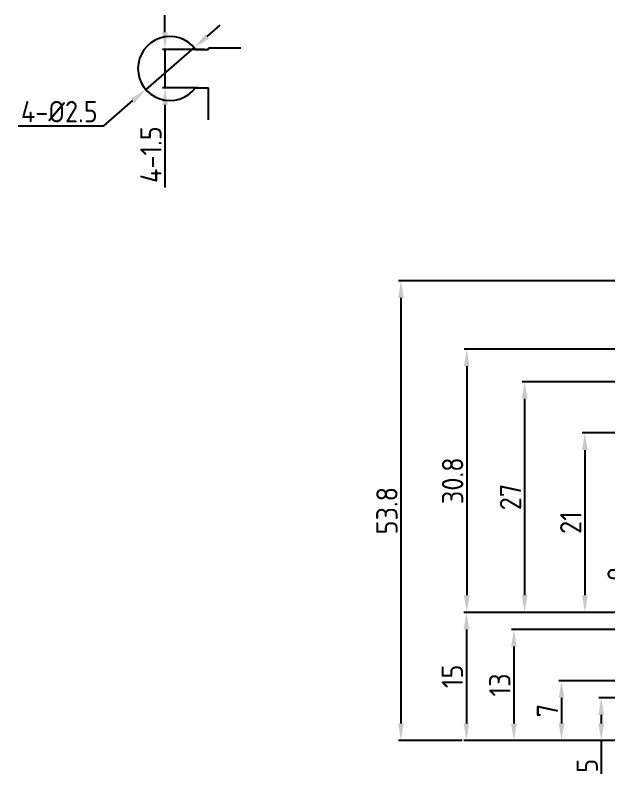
# Model space of a CAD drawing. Header units: millimetres. Extents: x 46 to 254, y 113 to 230.
# Drawn here: x 46.2 to 115.8, y 140.2 to 229 of the extents above; entities that cross this region are included whole.
import ezdxf

# ---------------------------------------------------------------- set-up
doc = ezdxf.new("R2010")
doc.units = ezdxf.units.MM
doc.header["$LTSCALE"] = 0.1
doc.layers.get('0').update_dxf_attribs({"lineweight": 25})
doc.layers.add('图层1', color=7, linetype='Continuous', lineweight=20)
doc.styles.get("Standard").update_dxf_attribs({"font": 'isocp2.shx'})
doc.dimstyles.new('比例1-1', dxfattribs={"dimtxt": 2.5, "dimasz": 2, "dimexe": 0.3, "dimexo": 0.5, "dimgap": 0.4, "dimtad": 1, "dimdec": 3, "dimdsep": 46, "dimtxsty": 'Standard', "dimcen": 0, "dimclrd": 5, "dimclre": 5, "dimadec": 3, "dimazin": 2, "dimtfac": 1, "dimtdec": 3, "dimtmove": 0, "dimatfit": 3, "dimfxl": 0, "dimarcsym": 0})
doc.dimstyles.new('比例1-1$3', dxfattribs={"dimtxt": 2.5, "dimasz": 2, "dimexe": 0.3, "dimexo": 0.5, "dimgap": 0.4, "dimtad": 1, "dimtih": 1, "dimtoh": 1, "dimdec": 3, "dimdsep": 46, "dimtxsty": 'Standard', "dimcen": 0, "dimclrd": 5, "dimclre": 5, "dimadec": 3, "dimazin": 2, "dimtfac": 1, "dimtdec": 3, "dimtmove": 0, "dimatfit": 3, "dimfxl": 0, "dimarcsym": 0})

# ---------------------------------------------------------------- blocks, each defined once
blk = doc.blocks.new('*D14')
at = {"layer": 'Defpoints', "color": 0}
for p in [(133.364, 149.134), (114.91, 144.134), (119.623, 144.134)]:
    blk.add_point(p, dxfattribs=at)
at = {"layer": '图层1', "color": 5, "lineweight": -2}
for p, q in [((132.864, 149.134), (114.61, 149.134)), ((114.91, 147.134), (114.91, 146.134)), ((119.123, 144.134), (114.61, 144.134)), ((114.91, 144.134), (114.91, 140.231))]:
    blk.add_line(p, q, dxfattribs=at)
at = {"layer": '图层1', "color": 5}
for points in [[(114.577, 147.134), (115.244, 147.134), (114.91, 149.134)], [(114.577, 146.134), (115.244, 146.134), (114.91, 144.134)]]:
    blk.add_solid(points, dxfattribs=at)
at = {"layer": '图层1', "color": 0, "insert": (113.26, 141.183), "char_height": 2.5, "attachment_point": 5, "rotation": 90}
blk.add_mtext('5', dxfattribs=at)
blk = doc.blocks.new('*D17')
at = {"layer": 'Defpoints', "color": 0}
for p in [(127.314, 151.134), (110.255, 144.134), (114.91, 144.134)]:
    blk.add_point(p, dxfattribs=at)
at = {"layer": '图层1', "color": 5, "lineweight": -2}
for p, q in [((126.814, 151.134), (109.955, 151.134)), ((110.255, 149.134), (110.255, 146.134)), ((114.41, 144.134), (109.955, 144.134))]:
    blk.add_line(p, q, dxfattribs=at)
at = {"layer": '图层1', "color": 5}
for points in [[(109.922, 149.134), (110.589, 149.134), (110.255, 151.134)], [(109.922, 146.134), (110.589, 146.134), (110.255, 144.134)]]:
    blk.add_solid(points, dxfattribs=at)
at = {"layer": '图层1', "color": 0, "insert": (108.605, 147.634), "char_height": 2.5, "attachment_point": 5, "rotation": 90}
blk.add_mtext('7', dxfattribs=at)
blk = doc.blocks.new('*D19')
at = {"layer": 'Defpoints', "color": 0}
for p in [(127.314, 157.134), (104.678, 144.134), (110.255, 144.134)]:
    blk.add_point(p, dxfattribs=at)
at = {"layer": '图层1', "color": 5, "lineweight": -2}
for p, q in [((126.814, 157.134), (104.378, 157.134)), ((104.678, 155.134), (104.678, 146.134)), ((109.755, 144.134), (104.378, 144.134))]:
    blk.add_line(p, q, dxfattribs=at)
at = {"layer": '图层1', "color": 5}
for points in [[(104.345, 155.134), (105.012, 155.134), (104.678, 157.134)], [(104.345, 146.134), (105.012, 146.134), (104.678, 144.134)]]:
    blk.add_solid(points, dxfattribs=at)
at = {"layer": '图层1', "color": 0, "insert": (103.028, 150.634), "char_height": 2.5, "attachment_point": 5, "rotation": 90}
blk.add_mtext('13', dxfattribs=at)
blk = doc.blocks.new('*D20')
at = {"layer": 'Defpoints', "color": 0}
for p in [(129.364, 159.134), (99.113, 144.134), (138.145, 144.134)]:
    blk.add_point(p, dxfattribs=at)
at = {"layer": '图层1', "color": 5, "lineweight": -2}
for p, q in [((128.864, 159.134), (98.813, 159.134)), ((99.113, 157.134), (99.113, 146.134)), ((137.645, 144.134), (98.813, 144.134))]:
    blk.add_line(p, q, dxfattribs=at)
at = {"layer": '图层1', "color": 5}
for points in [[(98.78, 157.134), (99.447, 157.134), (99.113, 159.134)], [(98.78, 146.134), (99.447, 146.134), (99.113, 144.134)]]:
    blk.add_solid(points, dxfattribs=at)
at = {"layer": '图层1', "color": 0, "insert": (97.463, 151.634), "char_height": 2.5, "attachment_point": 5, "rotation": 90}
blk.add_mtext('15', dxfattribs=at)
blk = doc.blocks.new('*D21')
at = {"layer": 'Defpoints', "color": 0}
for p in [(137.664, 197.934), (91.448, 144.134), (99.113, 144.134)]:
    blk.add_point(p, dxfattribs=at)
at = {"layer": '图层1', "color": 5, "lineweight": -2}
for p, q in [((137.164, 197.934), (91.148, 197.934)), ((91.448, 195.934), (91.448, 146.134)), ((98.613, 144.134), (91.148, 144.134))]:
    blk.add_line(p, q, dxfattribs=at)
at = {"layer": '图层1', "color": 5}
for points in [[(91.115, 195.934), (91.782, 195.934), (91.448, 197.934)], [(91.115, 146.134), (91.782, 146.134), (91.448, 144.134)]]:
    blk.add_solid(points, dxfattribs=at)
at = {"layer": '图层1', "color": 0, "insert": (89.798, 171.034), "char_height": 2.5, "attachment_point": 5, "rotation": 90}
blk.add_mtext('53.8', dxfattribs=at)
blk = doc.blocks.new('*D34')
at = {"layer": 'Defpoints', "color": 0}
for p in [(135.554, 189.934), (99.113, 159.134), (99.147, 159.134)]:
    blk.add_point(p, dxfattribs=at)
at = {"layer": '图层1', "color": 5, "lineweight": -2}
for p, q in [((135.054, 189.934), (98.847, 189.934)), ((99.147, 187.934), (99.147, 161.134)), ((99.613, 159.134), (99.447, 159.134))]:
    blk.add_line(p, q, dxfattribs=at)
at = {"layer": '图层1', "color": 5}
for points in [[(98.813, 187.934), (99.48, 187.934), (99.147, 189.934)], [(98.813, 161.134), (99.48, 161.134), (99.147, 159.134)]]:
    blk.add_solid(points, dxfattribs=at)
at = {"layer": '图层1', "color": 0, "insert": (97.497, 174.534), "char_height": 2.5, "attachment_point": 5, "rotation": 90}
blk.add_mtext('30.8', dxfattribs=at)
blk = doc.blocks.new('*D35')
at = {"layer": 'Defpoints', "color": 0}
for p in [(131.164, 186.134), (105.93, 159.134), (112.159, 159.134)]:
    blk.add_point(p, dxfattribs=at)
at = {"layer": '图层1', "color": 5, "lineweight": -2}
for p, q in [((130.664, 186.134), (105.63, 186.134)), ((105.93, 184.134), (105.93, 161.134)), ((111.659, 159.134), (105.63, 159.134))]:
    blk.add_line(p, q, dxfattribs=at)
at = {"layer": '图层1', "color": 5}
for points in [[(105.596, 184.134), (106.263, 184.134), (105.93, 186.134)], [(105.596, 161.134), (106.263, 161.134), (105.93, 159.134)]]:
    blk.add_solid(points, dxfattribs=at)
at = {"layer": '图层1', "color": 0, "insert": (104.279, 172.634), "char_height": 2.5, "attachment_point": 5, "rotation": 90}
blk.add_mtext('27', dxfattribs=at)
blk = doc.blocks.new('*D36')
at = {"layer": 'Defpoints', "color": 0}
for p in [(128.864, 180.134), (112.99, 159.134), (115.204, 159.134)]:
    blk.add_point(p, dxfattribs=at)
at = {"layer": '图层1', "color": 5, "lineweight": -2}
for p, q in [((128.364, 180.134), (112.69, 180.134)), ((112.99, 178.134), (112.99, 161.134)), ((114.704, 159.134), (112.69, 159.134))]:
    blk.add_line(p, q, dxfattribs=at)
at = {"layer": '图层1', "color": 5}
for points in [[(112.656, 178.134), (113.323, 178.134), (112.99, 180.134)], [(112.656, 161.134), (113.323, 161.134), (112.99, 159.134)]]:
    blk.add_solid(points, dxfattribs=at)
at = {"layer": '图层1', "color": 0, "insert": (111.339, 169.634), "char_height": 2.5, "attachment_point": 5, "rotation": 90}
blk.add_mtext('21', dxfattribs=at)
blk = doc.blocks.new('*D37')
at = {"layer": 'Defpoints', "color": 0}
for p in [(128.864, 168.134), (118.527, 159.134), (119.219, 159.134)]:
    blk.add_point(p, dxfattribs=at)
at = {"layer": '图层1', "color": 5, "lineweight": -2}
for p, q in [((128.364, 168.134), (118.227, 168.134)), ((118.527, 166.134), (118.527, 161.134)), ((118.719, 159.134), (118.227, 159.134))]:
    blk.add_line(p, q, dxfattribs=at)
at = {"layer": '图层1', "color": 5}
for points in [[(118.193, 166.134), (118.86, 166.134), (118.527, 168.134)], [(118.193, 161.134), (118.86, 161.134), (118.527, 159.134)]]:
    blk.add_solid(points, dxfattribs=at)
at = {"layer": '图层1', "color": 0, "insert": (116.877, 163.634), "char_height": 2.5, "attachment_point": 5, "rotation": 90}
blk.add_mtext('9', dxfattribs=at)
blk = doc.blocks.new('*D52')
at = {"layer": 'Defpoints', "color": 0}
for p in [(67.221, 225.234), (61.542, 220.335)]:
    blk.add_point(p, dxfattribs=at)
at = {"layer": '图层1', "color": 5, "lineweight": -2}
for p, q in [((68.736, 226.54), (70.25, 227.847)), ((67.221, 225.234), (61.542, 220.335)), ((56.62, 216.09), (60.027, 219.029)), ((46.616, 216.09), (56.62, 216.09))]:
    blk.add_line(p, q, dxfattribs=at)
at = {"layer": '图层1', "color": 5}
for points in [[(68.518, 226.793), (68.953, 226.288), (67.221, 225.234)], [(59.81, 219.282), (60.245, 218.777), (61.542, 220.335)]]:
    blk.add_solid(points, dxfattribs=at)
at = {"layer": '图层1', "color": 0, "insert": (51.418, 217.74), "char_height": 2.5, "attachment_point": 5}
blk.add_mtext('4-%%C2.5', dxfattribs=at)
blk = doc.blocks.new('*D53')
at = {"layer": 'Defpoints', "color": 0}
for p in [(68.882, 225.035), (63.799, 220.535), (68.132, 220.535)]:
    blk.add_point(p, dxfattribs=at)
at = {"layer": '图层1', "color": 5, "lineweight": -2}
for p, q in [((63.799, 227.035), (63.799, 229.035)), ((68.382, 225.035), (63.499, 225.035)), ((63.799, 225.035), (63.799, 220.535)), ((67.632, 220.535), (63.499, 220.535)), ((63.799, 218.535), (63.799, 208.881))]:
    blk.add_line(p, q, dxfattribs=at)
at = {"layer": '图层1', "color": 5}
for points in [[(63.466, 227.035), (64.132, 227.035), (63.799, 225.035)], [(63.466, 218.535), (64.132, 218.535), (63.799, 220.535)]]:
    blk.add_solid(points, dxfattribs=at)
at = {"layer": '图层1', "color": 0, "insert": (62.149, 212.708), "char_height": 2.5, "attachment_point": 5, "rotation": 90}
blk.add_mtext('4-1.5', dxfattribs=at)

msp = doc.modelspace()

# ---------------------------------------------------------------- linework, layer by layer
for p, q in [((67.3815, 225.0347), (68.8815, 225.0347)), ((68.8815, 225.0347), (68.8815, 225.1847)), ((72.684, 225.1847), (68.8815, 225.1847)), ((67.3815, 220.5347), (68.8815, 220.5347)), ((68.8815, 216.7847), (68.8815, 220.5347))]:
    msp.add_line(p, q)
msp.add_arc((64.3815, 222.7847), 3.75, 36.869898, 323.130102)

# ---------------------------------------------------------------- dimensions: what is measured, and where the dimension line sits
at = {"layer": '图层1'}
dim = msp.add_linear_dim(base=(63.7989, 220.5347), p1=(68.8815, 225.0347), p2=(68.1315, 220.5347), angle=90, text='4-1.5', dimstyle='比例1-1', dxfattribs=at)
dim.commit()
dim.dimension.update_dxf_attribs({"geometry": '*D53', "text_midpoint": (62.1489, 212.7079)})
dim = msp.add_diameter_dim_2p(p1=(67.2212, 225.234), p2=(61.5419, 220.3354), text='4-%%C2.5', dimstyle='比例1-1$3', dxfattribs=at)
dim.commit()
dim.dimension.update_dxf_attribs({"geometry": '*D52', "text_midpoint": (51.4178, 217.7399)})
for base, p1, p2, picture, middle in [((91.4482, 144.1344), (137.6638, 197.9344), (99.1134, 144.1344), '*D21', (89.7982, 171.0344)), ((99.1465, 159.1344), (135.5536, 189.9344), (99.1134, 159.1344), '*D34', (97.4965, 174.5344)), ((105.9296, 159.1344), (131.1638, 186.1344), (112.1589, 159.1344), '*D35', (104.2794, 172.6344)), ((112.9895, 159.1344), (128.8638, 180.1344), (115.2044, 159.1344), '*D36', (111.3393, 169.6344)), ((118.5267, 159.1344), (128.8638, 168.1344), (119.2189, 159.1344), '*D37', (116.8767, 163.6344)), ((99.1134, 144.1344), (129.3638, 159.1344), (138.1455, 144.1344), '*D20', (97.4634, 151.6344)), ((104.6783, 144.1344), (127.3138, 157.1344), (110.2553, 144.1344), '*D19', (103.0283, 150.6344)), ((110.2553, 144.1344), (127.3138, 151.1344), (114.9102, 144.1344), '*D17', (108.6053, 147.6344))]:
    dim = msp.add_linear_dim(base=base, p1=p1, p2=p2, angle=90, dimstyle='比例1-1', dxfattribs=at)
    dim.commit()
    dim.dimension.update_dxf_attribs({"geometry": picture, "text_midpoint": middle})
dim = msp.add_linear_dim(base=(114.9102, 144.1344), p1=(133.3638, 149.1344), p2=(119.6225, 144.1344), angle=90, dimstyle='比例1-1', dxfattribs=at)
dim.commit()
dim.dimension.update_dxf_attribs({"geometry": '*D14', "text_midpoint": (114.9102, 141.1826), "dimtype": 160})

doc.saveas('drawing.dxf')
